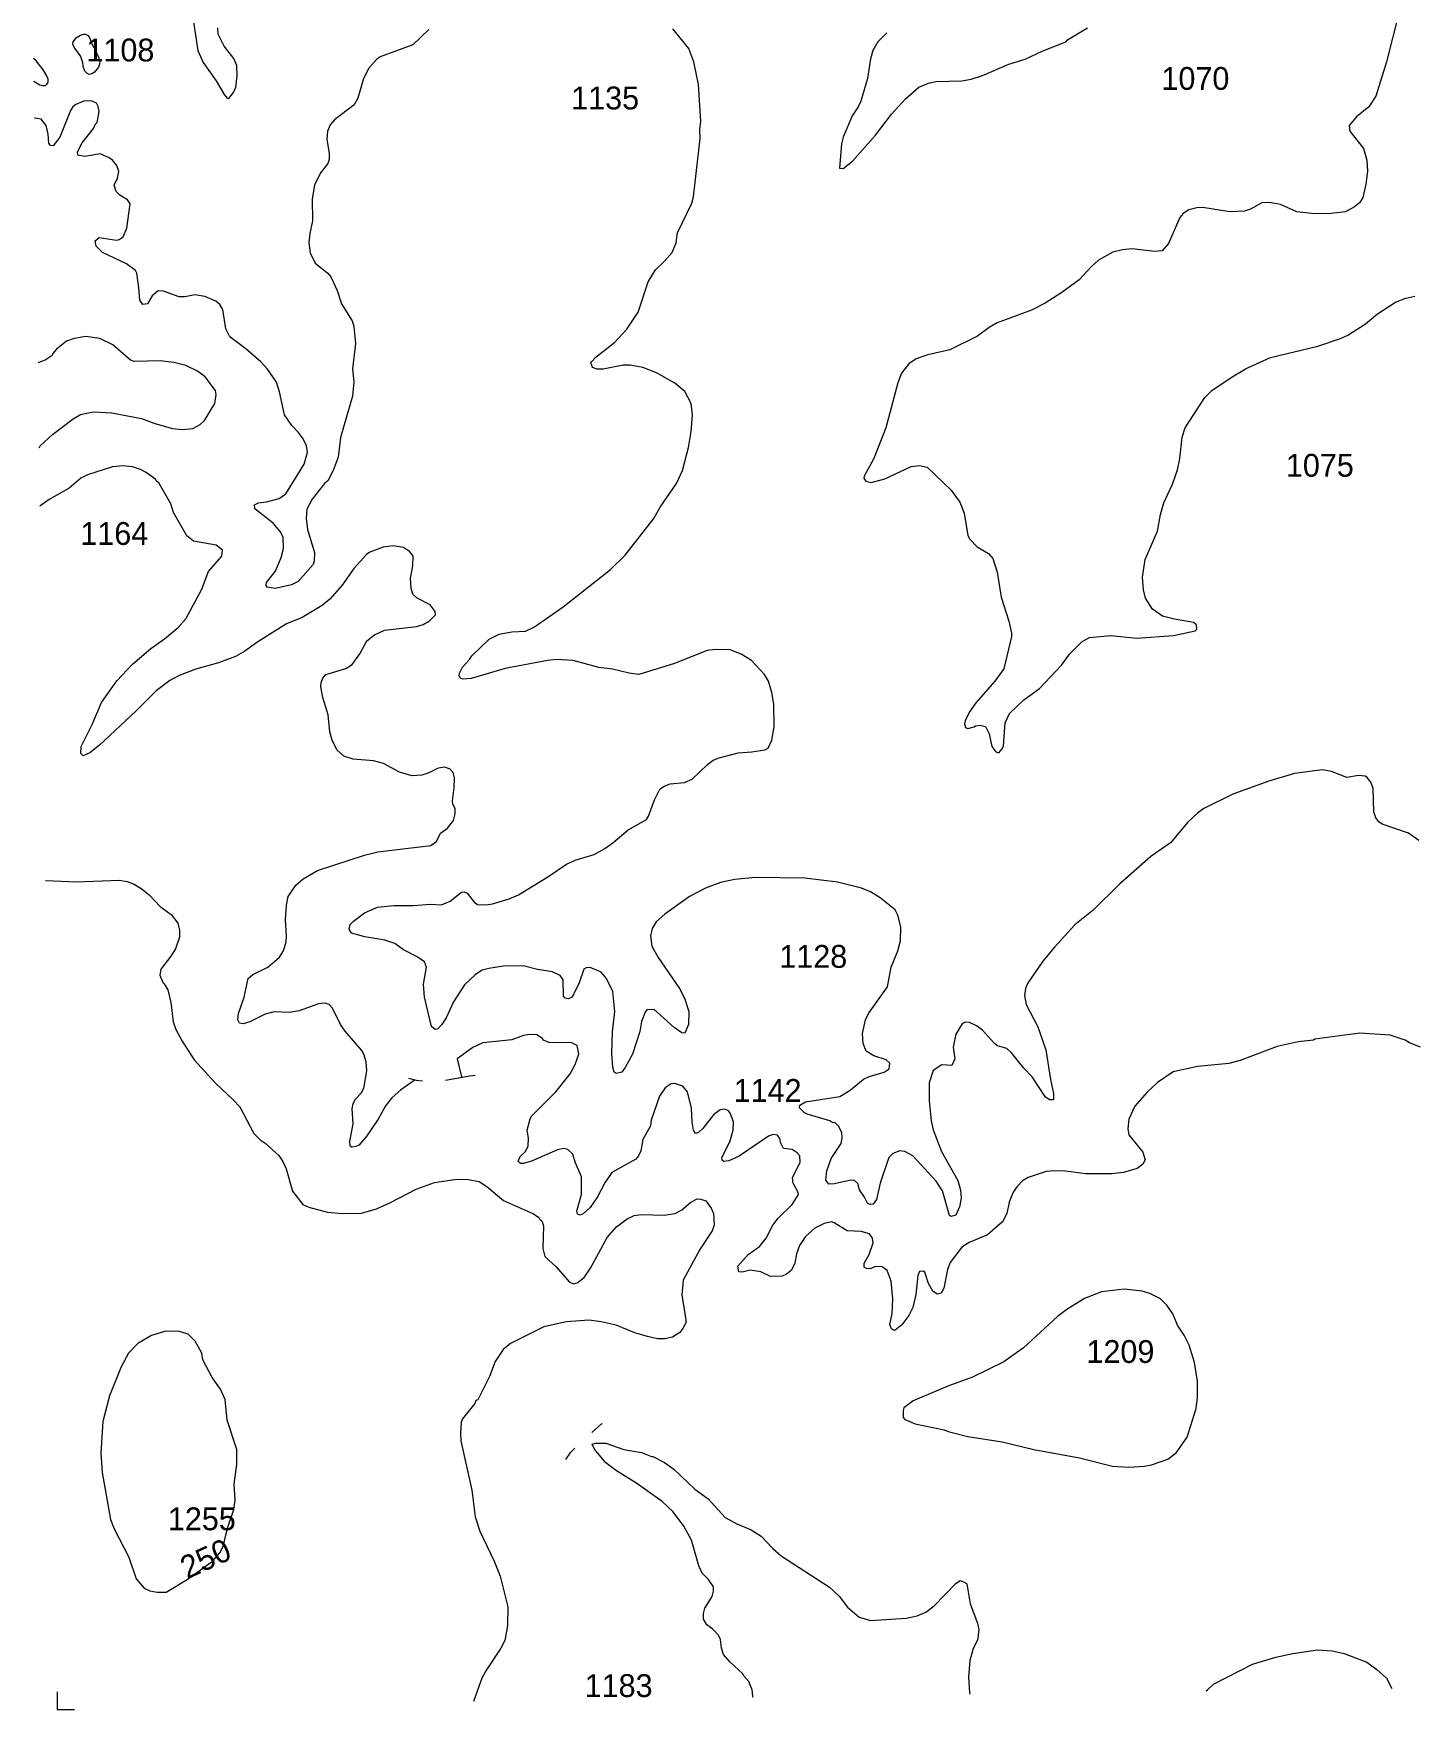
# Model space of a CAD drawing. Header units: kilometres. Extents: x 178.1 to 232.4, y 8228.7 to 8284.8.
# Drawn here: x 178.73 to 188.39, y 8228.73 to 8240.47 of the extents above; entities that cross this region are included whole.
import ezdxf

# ---------------------------------------------------------------- set-up
doc = ezdxf.new("R2010")
doc.units = ezdxf.units.KM
doc.linetypes.add('DGN6', pattern=[0.815095, 0, -0.163019, 0.326038, -0.163019, 0, -0.163019])
for name, color, linetype in [('1', 7, 'Continuous'), ('2', 7, 'Continuous'), ('21', 7, 'Continuous'), ('61', 7, 'Continuous'), ('63', 7, 'Continuous'), ('9', 7, 'Continuous')]:
    doc.layers.add(name, color=color, linetype=linetype)
doc.styles.add('dgn002', font='dgn002.shx')

# ---------------------------------------------------------------- blocks, each defined once
blk = doc.blocks.new('PRCGEO1')
at = {"layer": '63', "color": 132, "linetype": 'Continuous', "lineweight": 0, "true_color": 0x00c3c3, "flags": 128}
blk.add_lwpolyline([(0, 0.1232), (0, 0), (0.1214, 0)], dxfattribs=at)

msp = doc.modelspace()

# ---------------------------------------------------------------- linework, layer by layer
at = {"layer": '1', "color": 5, "linetype": 'Continuous', "lineweight": 13, "flags": 128}
msp.add_lwpolyline([(179.5988, 8229.5459), (179.6606, 8229.5478), (179.8083, 8229.6355), (179.9853, 8229.764), (180.0387, 8229.8224), (180.06, 8229.8656), (180.0904, 8229.9942), (180.1362, 8230.1252), (180.1456, 8230.1905), (180.1382, 8230.3052), (180.1578, 8230.4419), (180.1579, 8230.5457), (180.0888, 8230.7515), (180.0752, 8230.8969), (180.0424, 8230.9686), (179.9838, 8231.0503), (179.9182, 8231.1754), (179.9106, 8231.2217), (179.8648, 8231.3044), (179.8167, 8231.3552), (179.7546, 8231.3736), (179.6575, 8231.3751), (179.5587, 8231.3439), (179.4633, 8231.2879), (179.3974, 8231.2205), (179.3454, 8231.125), (179.2641, 8230.9226), (179.218, 8230.7415), (179.2048, 8230.5225), (179.2131, 8230.386), (179.2729, 8230.0552), (179.2973, 8229.9903), (179.4009, 8229.7927), (179.4521, 8229.64), (179.5068, 8229.5744), (179.5478, 8229.5564), (179.5988, 8229.5459)], dxfattribs=at)
at = {"layer": '2', "color": 3, "linetype": 'Continuous', "lineweight": 0, "flags": 128}
for points in [[(179.8517, 8240.5609), (179.883, 8240.3475), (179.9205, 8240.2633), (180.0125, 8240.1341), (180.0677, 8240.0376), (180.0884, 8240.0138), (180.0999, 8240.0105), (180.133, 8240.0516), (180.1494, 8240.0908), (180.1594, 8240.169), (180.1562, 8240.2416), (180.1355, 8240.2903), (180.0686, 8240.3777), (180.0261, 8240.4601), (180.0228, 8240.5045)], [(188.2973, 8240.6076), (188.2104, 8240.2666), (188.1355, 8240.0277), (188.0869, 8239.9515), (188.0004, 8239.8827), (187.9501, 8239.8223), (187.9546, 8239.7825), (188.0502, 8239.6595), (188.0734, 8239.5791), (188.0766, 8239.5008), (188.0664, 8239.4105), (188.0447, 8239.3169), (188.0244, 8239.2815), (187.9855, 8239.251), (187.9228, 8239.2169), (187.8025, 8239.202), (187.686, 8239.2054), (187.5837, 8239.2168), (187.4674, 8239.2691), (187.3897, 8239.2825), (187.3377, 8239.2792), (187.258, 8239.2346), (187.2168, 8239.2214), (187.1135, 8239.2156), (186.9235, 8239.2462), (186.8819, 8239.2445), (186.8255, 8239.2303), (186.7869, 8239.2042), (186.7629, 8239.1759), (186.6832, 8238.9959), (186.6395, 8238.9439), (186.5889, 8238.9386), (186.4257, 8238.9583), (186.3606, 8238.9501), (186.2935, 8238.9333), (186.1934, 8238.8778), (186.141, 8238.8315), (186.0586, 8238.74), (185.9352, 8238.6506), (185.8194, 8238.5777)], [(179.1414, 8240.3939), (179.1555, 8240.3677), (179.1777, 8240.3222), (179.1848, 8240.306), (179.1959, 8240.2747), (179.1949, 8240.2504), (179.1876, 8240.2306), (179.1596, 8240.1959), (179.1414, 8240.1827), (179.1232, 8240.1794), (179.1067, 8240.1877), (179.0919, 8240.2009), (179.0803, 8240.2339), (179.077, 8240.2636), (179.0688, 8240.2883), (179.0638, 8240.3048), (179.0424, 8240.3345), (179.0275, 8240.356), (179.0143, 8240.3758), (179.0077, 8240.3906), (179.011, 8240.4071), (179.0193, 8240.4187), (179.0341, 8240.4368), (179.0622, 8240.4533), (179.0853, 8240.4616), (179.0968, 8240.4616), (179.11, 8240.4533), (179.1249, 8240.4368), (179.1414, 8240.3939)], [(181.5014, 8240.493), (181.3894, 8240.3858), (181.16, 8240.3021), (181.1361, 8240.2837), (181.0823, 8240.2236), (181.0453, 8240.1507), (181.0037, 8240.0118), (180.9798, 8239.967), (180.8407, 8239.8601), (180.8117, 8239.8263), (180.7911, 8239.7817), (180.7871, 8239.7242), (180.8031, 8239.6285), (180.8046, 8239.5832), (180.7943, 8239.5554), (180.744, 8239.4892), (180.7017, 8239.4026), (180.6846, 8239.3087), (180.6861, 8239.1526), (180.6678, 8239.0654), (180.6616, 8238.9993), (180.6712, 8238.9294), (180.7062, 8238.8577), (180.7952, 8238.7865), (180.8149, 8238.7602), (180.8606, 8238.6653), (180.8906, 8238.5725), (180.9639, 8238.4519), (180.9768, 8238.4141), (180.989, 8238.2934), (180.9661, 8238.1162), (180.9758, 8238.0267), (180.9662, 8237.926), (180.8821, 8237.6349), (180.8673, 8237.4975), (180.8326, 8237.4046), (180.7935, 8237.3326), (180.7718, 8237.3139), (180.685, 8237.2043), (180.6463, 8237.133), (180.6418, 8237.0673), (180.6512, 8236.992), (180.701, 8236.831), (180.6994, 8236.7707), (180.6911, 8236.7453), (180.5872, 8236.6262), (180.5388, 8236.6026), (180.4259, 8236.5784), (180.3687, 8236.5867), (180.3621, 8236.5987), (180.3635, 8236.6195)], [(183.2945, 8237.9581), (183.2253, 8238.0171), (183.0972, 8238.0885), (183.0021, 8238.1254), (182.9124, 8238.1432), (182.8638, 8238.1419), (182.724, 8238.1153), (182.682, 8238.1137), (182.6496, 8238.1262), (182.637, 8238.1609), (182.6735, 8238.2016), (182.8018, 8238.3004), (182.8901, 8238.3954), (182.9674, 8238.514), (183.0378, 8238.7265), (183.0891, 8238.8096), (183.1539, 8238.87), (183.2072, 8238.9314), (183.2336, 8238.9997), (183.2444, 8239.0705), (183.3446, 8239.2783), (183.3556, 8239.3223), (183.4019, 8239.7313), (183.4005, 8239.7927), (183.407, 8239.8504), (183.3904, 8240.1079), (183.3594, 8240.2678), (183.3233, 8240.3601), (183.2104, 8240.4993)], [(184.7103, 8240.47), (184.6465, 8240.4068), (184.6134, 8240.3469), (184.5971, 8240.2883), (184.5739, 8240.1501), (184.5277, 8239.9914), (184.5098, 8239.9526), (184.4684, 8239.8893), (184.4051, 8239.7401), (184.3933, 8239.6938), (184.3792, 8239.5234), (184.4044, 8239.5213), (184.4702, 8239.5723), (184.6299, 8239.7534), (184.742, 8239.8997), (184.8411, 8240.0089), (184.9346, 8240.0906), (185.003, 8240.1185), (185.0537, 8240.1303), (185.2347, 8240.1352), (185.3013, 8240.1454), (185.3809, 8240.171), (185.5659, 8240.2502), (185.6785, 8240.2867), (185.7997, 8240.3423), (185.9643, 8240.4084), (185.9765, 8240.4216), (186.1164, 8240.5055)], [(178.7348, 8240.1315), (178.7767, 8240.1068), (178.7965, 8240.1018), (178.8147, 8240.1018), (178.8262, 8240.1101), (178.8361, 8240.1249), (178.8345, 8240.1464), (178.8246, 8240.1745), (178.7948, 8240.219), (178.7519, 8240.2735), (178.7325, 8240.2916)], [(180.4107, 8237.0347), (180.2834, 8237.1351), (180.2813, 8237.163), (180.3084, 8237.1789), (180.3646, 8237.1854), (180.4524, 8237.208), (180.5006, 8237.2421), (180.6282, 8237.4485), (180.6515, 8237.5329), (180.6451, 8237.5782), (180.6211, 8237.6264), (180.589, 8237.6711), (180.5425, 8237.7195), (180.4918, 8237.7936), (180.4553, 8237.9557), (180.4339, 8238.024), (180.3718, 8238.1155), (180.3252, 8238.1654), (180.2197, 8238.2575), (180.1085, 8238.3421), (180.0798, 8238.3977), (180.0589, 8238.5335), (180.0371, 8238.5684), (180.0093, 8238.5902), (179.9332, 8238.6242), (179.8633, 8238.6356), (179.7932, 8238.6206), (179.7521, 8238.6206), (179.6424, 8238.6599), (179.6053, 8238.6636), (179.5636, 8238.6273), (179.5308, 8238.5721), (179.4985, 8238.5667), (179.4764, 8238.5972), (179.4714, 8238.6844), (179.4565, 8238.788), (179.4476, 8238.8057), (179.3848, 8238.8525), (179.2158, 8238.9324), (179.1712, 8238.9751), (179.1655, 8239.0125), (179.1933, 8239.037), (179.3142, 8239.0176), (179.3324, 8239.0226), (179.3595, 8239.0423), (179.3873, 8239.1025), (179.4089, 8239.273), (179.3911, 8239.3016), (179.3366, 8239.3337), (179.3119, 8239.3589), (179.2972, 8239.4036), (179.3218, 8239.4528), (179.3296, 8239.4988), (179.3163, 8239.5416), (179.2854, 8239.5788), (179.2624, 8239.5952), (179.1992, 8239.6232), (179.0924, 8239.604), (179.0437, 8239.614), (179.0408, 8239.638), (179.0734, 8239.7002), (179.1527, 8239.7998), (179.164, 8239.8274), (179.1773, 8239.8419), (179.1914, 8239.9196), (179.1864, 8239.9539), (179.1734, 8239.9768), (179.1432, 8239.9921), (179.0891, 8239.9936), (179.03, 8239.968), (179.0085, 8239.9518), (178.9907, 8239.9274), (178.9166, 8239.7386), (178.869, 8239.6789), (178.8518, 8239.6824), (178.8398, 8239.6985), (178.8358, 8239.7596), (178.8209, 8239.8223), (178.7865, 8239.865), (178.7439, 8239.8719), (178.7385, 8239.8728)], [(184.997, 8238.2143), (184.9153, 8238.1866), (184.8653, 8238.1517), (184.8141, 8238.0853), (184.7863, 8238.0195), (184.7038, 8237.7034), (184.6201, 8237.4876), (184.5508, 8237.3648), (184.5496, 8237.3508), (184.5639, 8237.3298), (184.6001, 8237.3208), (184.6965, 8237.3461), (184.8799, 8237.4328), (184.9393, 8237.4406), (184.9928, 8237.4286), (185.1621, 8237.2657), (185.2222, 8237.1818), (185.2519, 8237.1056), (185.278, 8236.9492), (185.2907, 8236.9239), (185.3438, 8236.8701), (185.4229, 8236.8241), (185.4519, 8236.7875), (185.4839, 8236.6915), (185.5106, 8236.5163), (185.5646, 8236.3483), (185.5844, 8236.2661), (185.5846, 8236.2413), (185.5299, 8236.0147), (185.4661, 8235.9298), (185.3333, 8235.7771), (185.2898, 8235.7133), (185.2592, 8235.6505), (185.2556, 8235.6295), (185.2617, 8235.6032), (185.2774, 8235.5974), (185.3233, 8235.6086), (185.3325, 8235.6169), (185.3646, 8235.62), (185.4023, 8235.6113), (185.4279, 8235.5591), (185.4452, 8235.4718), (185.473, 8235.4331), (185.4961, 8235.4261), (185.5195, 8235.4545), (185.5271, 8235.4751), (185.5403, 8235.6366), (185.5699, 8235.7025), (185.6705, 8235.7979), (185.7788, 8235.8773), (185.9347, 8236.0412), (185.9934, 8236.1211), (186.0781, 8236.207), (186.1295, 8236.2341), (186.2796, 8236.249), (186.4594, 8236.2309), (186.7179, 8236.2482), (186.87, 8236.2805), (186.8815, 8236.2936), (186.88, 8236.3224), (186.8586, 8236.3392), (186.726, 8236.3624), (186.6404, 8236.3841), (186.5709, 8236.4332), (186.5228, 8236.5098), (186.5096, 8236.569), (186.5016, 8236.6563), (186.5208, 8236.781), (186.6063, 8236.9785), (186.6285, 8237.0957), (186.6513, 8237.1773), (186.7118, 8237.3084), (186.7471, 8237.4092), (186.7631, 8237.4875), (186.7782, 8237.639), (186.8012, 8237.704), (186.9372, 8237.9158), (186.9875, 8237.9645), (187.1297, 8238.0608), (187.2273, 8238.1187), (187.3992, 8238.1964), (187.7304, 8238.2752), (187.8884, 8238.3295), (187.9404, 8238.3536), (188.0645, 8238.4329), (188.1486, 8238.5016), (188.2735, 8238.5843), (188.347, 8238.6122), (188.4089, 8238.6261)], [(185.8194, 8238.5777), (185.7227, 8238.5277), (185.4843, 8238.4398), (185.4271, 8238.4061), (185.346, 8238.3461)], [(178.7716, 8237.5635), (178.7785, 8237.5767), (178.8652, 8237.6573), (179.0094, 8237.7675), (179.0616, 8237.7961), (179.1511, 8237.816), (179.2808, 8237.8096), (179.4899, 8237.7684), (179.5827, 8237.734), (179.707, 8237.6997), (179.7753, 8237.691), (179.8492, 8237.6996), (179.9005, 8237.7261), (179.9301, 8237.7545), (180.0028, 8237.8746), (180.0114, 8237.9367), (180.0064, 8237.9651), (179.9346, 8238.0606), (179.8813, 8238.1007), (179.8003, 8238.1396), (179.7161, 8238.16), (179.6193, 8238.173), (179.4365, 8238.1685), (179.4111, 8238.178), (179.2881, 8238.2854), (179.1972, 8238.3292), (179.0985, 8238.3427), (179.0179, 8238.3293), (178.9641, 8238.3103), (178.8938, 8238.2538), (178.8667, 8238.2245), (178.8621, 8238.2112), (178.813, 8238.1766), (178.7631, 8238.1593)], [(185.346, 8238.3461), (185.1524, 8238.2503), (184.997, 8238.2143)], [(183.3492, 8237.7947), (183.3407, 8237.8741), (183.2945, 8237.9581)], [(183.2361, 8237.3128), (183.2783, 8237.4039), (183.3212, 8237.5652), (183.3408, 8237.6785), (183.3492, 8237.7947)], [(181.3907, 8236.7369), (181.3916, 8236.8078), (181.366, 8236.8382), (181.3238, 8236.8658), (181.2514, 8236.8775), (181.1823, 8236.868), (181.0895, 8236.8333), (181.0654, 8236.8157), (180.9771, 8236.7192), (180.8956, 8236.6018), (180.8091, 8236.5021), (180.7542, 8236.4585), (180.6148, 8236.3755), (180.5054, 8236.3305), (180.3032, 8236.2033), (180.2138, 8236.1388), (180.1483, 8236.1026), (180.028, 8236.0576), (179.8688, 8236.0139), (179.7536, 8235.9695), (179.6865, 8235.9342), (179.5918, 8235.8607), (179.4489, 8235.718), (179.1948, 8235.4804), (179.1274, 8235.4261), (179.0804, 8235.4065), (179.0632, 8235.421), (179.0667, 8235.4715), (179.1441, 8235.6242), (179.2096, 8235.7782), (179.3161, 8235.9309), (179.4265, 8236.0477), (179.5542, 8236.1574), (179.6508, 8236.226), (179.7452, 8236.3057), (179.7996, 8236.3662), (179.9122, 8236.5743), (179.9589, 8236.6967), (180.0522, 8236.8039), (180.0575, 8236.8466), (180.0121, 8236.8826), (179.8531, 8236.9087), (179.8063, 8236.9465), (179.7138, 8237.1109), (179.6938, 8237.1701), (179.6108, 8237.3174), (179.5936, 8237.329), (179.5886, 8237.3412), (179.5218, 8237.3917), (179.4829, 8237.4126), (179.4251, 8237.4305), (179.3594, 8237.4375), (179.2868, 8237.4311), (179.1109, 8237.3748), (179.065, 8237.3501), (178.982, 8237.2807), (178.842, 8237.2006), (178.7775, 8237.1539)], [(181.6226, 8233.5694), (181.5939, 8233.5246), (181.5642, 8233.4937), (181.5465, 8233.4893), (181.5202, 8233.5103), (181.4711, 8233.7157), (181.4648, 8233.8063), (181.4846, 8233.9259), (181.4711, 8233.9624), (181.4195, 8233.9977), (181.3234, 8234.0468), (181.2639, 8234.0911), (181.1941, 8234.1142), (181.0527, 8234.1379), (180.9608, 8234.1623), (180.9448, 8234.1906), (180.9516, 8234.223), (180.9743, 8234.2475), (181.0523, 8234.3064), (181.1421, 8234.3461), (181.2566, 8234.3577), (181.3956, 8234.3579), (181.5125, 8234.3661), (181.5905, 8234.363), (181.652, 8234.3865), (181.7305, 8234.4508), (181.7528, 8234.454), (181.7709, 8234.4432), (181.8196, 8234.3817), (181.843, 8234.3644), (181.9058, 8234.3628), (181.9486, 8234.3693), (182.0639, 8234.4039), (182.1293, 8234.4318), (182.335, 8234.5572), (182.4667, 8234.6463), (182.534, 8234.6768), (182.6605, 8234.7153), (182.7348, 8234.7557), (182.792, 8234.796), (182.8989, 8234.8881), (183.0277, 8234.9599), (183.0419, 8234.9824), (183.0828, 8235.0968), (183.12, 8235.1726), (183.1516, 8235.1943), (183.1931, 8235.2102), (183.292, 8235.2199), (183.3461, 8235.2419), (183.4538, 8235.3458), (183.4947, 8235.3758), (183.5348, 8235.3928), (183.6697, 8235.4274), (183.764, 8235.4328), (183.8553, 8235.4478), (183.8794, 8235.4598), (183.9054, 8235.5165), (183.9205, 8235.6096), (183.9189, 8235.7677), (183.9054, 8235.8488), (183.8825, 8235.9297), (183.853, 8235.9758), (183.7619, 8236.0732), (183.6907, 8236.1169), (183.6118, 8236.1483), (183.5116, 8236.1502), (183.4509, 8236.1429), (183.2222, 8236.0518), (182.9724, 8235.9759), (182.9048, 8235.9837), (182.7888, 8236.0135), (182.6921, 8236.0242), (182.5131, 8236.0725), (182.3963, 8236.0794), (182.3339, 8236.0744), (182.0361, 8236.0182), (181.799, 8235.9475), (181.7392, 8235.9431), (181.7237, 8235.9494), (181.7151, 8235.9666), (181.7167, 8235.9837), (181.7377, 8236.026), (181.7863, 8236.0799), (181.8023, 8236.1063), (181.9257, 8236.2226), (181.9954, 8236.259), (182.0844, 8236.275), (182.1784, 8236.2802), (182.2426, 8236.3096), (182.4427, 8236.4492), (182.7754, 8236.712), (182.8781, 8236.8114), (183.0773, 8237.0682), (183.122, 8237.1471), (183.2361, 8237.3128)], [(180.4805, 8236.9364), (180.4606, 8236.9765), (180.4107, 8237.0347)], [(180.3635, 8236.6195), (180.4268, 8236.6987), (180.4681, 8236.7946), (180.4838, 8236.8587), (180.4805, 8236.9364)], [(181.3773, 8236.579), (181.3726, 8236.6473), (181.3907, 8236.7369)], [(181.5458, 8236.416), (181.5113, 8236.4624), (181.4193, 8236.5105), (181.3891, 8236.5377), (181.3773, 8236.579)], [(181.4051, 8233.1356), (181.3041, 8233.0629), (181.2424, 8233.0093), (181.198, 8232.9545), (181.1466, 8232.8611), (181.0617, 8232.7371), (181.0111, 8232.6793), (180.9913, 8232.668), (180.9632, 8232.6645), (180.9498, 8232.6713), (180.9495, 8232.7031), (180.9708, 8232.8273), (180.9659, 8232.9324), (180.971, 8232.9705), (180.9891, 8232.9998), (181.0285, 8233.0427), (181.0473, 8233.0777), (181.068, 8233.198), (181.0633, 8233.262), (181.0471, 8233.3146), (181.0318, 8233.3422), (180.9158, 8233.4767), (180.883, 8233.5245), (180.828, 8233.6377), (180.8044, 8233.6644), (180.7766, 8233.6729), (180.73, 8233.6679), (180.5937, 8233.6192), (180.5225, 8233.6071), (180.419, 8233.6118), (180.3548, 8233.5958), (180.2481, 8233.542), (180.2021, 8233.5285), (180.1746, 8233.5318), (180.1629, 8233.5554), (180.1695, 8233.5996), (180.2074, 8233.7149), (180.2359, 8233.8451), (180.2684, 8233.8734), (180.3751, 8233.9249), (180.4566, 8233.9943), (180.4839, 8234.0408), (180.5017, 8234.1027), (180.5051, 8234.1414), (180.497, 8234.2599), (180.505, 8234.3588), (180.5173, 8234.42), (180.5705, 8234.4988), (180.6224, 8234.5429), (180.7218, 8234.6027), (181.0506, 8234.71), (181.1446, 8234.7334), (181.5164, 8234.778), (181.5567, 8234.8059), (181.5837, 8234.8636), (181.6321, 8234.8988), (181.6737, 8234.952), (181.6869, 8234.9988), (181.6854, 8235.0377), (181.6704, 8235.068), (181.6672, 8235.0903), (181.6805, 8235.1849), (181.682, 8235.2508), (181.6719, 8235.2886), (181.6524, 8235.3118), (181.6135, 8235.3255), (181.5683, 8235.3192), (181.4976, 8235.2845), (181.4522, 8235.2699), (181.3818, 8235.2664), (181.2964, 8235.2905), (181.1849, 8235.3518), (181.1151, 8235.37), (180.9709, 8235.3816), (180.9056, 8235.4044), (180.8574, 8235.4474), (180.8247, 8235.5143), (180.8079, 8235.5748), (180.7962, 8235.6933), (180.7596, 8235.8135), (180.7458, 8235.8879), (180.7476, 8235.9201), (180.7604, 8235.9493), (180.7812, 8235.9759), (180.9201, 8236.0164), (180.9638, 8236.0461), (181.0177, 8236.1193), (181.0681, 8236.2106), (181.1223, 8236.2539), (181.1905, 8236.2853), (181.4161, 8236.3113), (181.4633, 8236.3259), (181.5064, 8236.3517), (181.5477, 8236.3945), (181.5458, 8236.416)], [(188.4374, 8234.8131), (188.3647, 8234.863), (188.1812, 8234.927), (188.157, 8234.944), (188.1358, 8234.9719), (188.1212, 8235.0145), (188.1174, 8235.1773), (188.1012, 8235.2219), (188.0727, 8235.2567), (188.0604, 8235.2632), (188.0158, 8235.2679), (187.9325, 8235.255), (187.8255, 8235.2956), (187.7623, 8235.3075), (187.5662, 8235.2814), (187.3857, 8235.2281), (187.1344, 8235.1369), (186.9301, 8235.0363), (186.8862, 8235.0041), (186.8202, 8234.9399), (186.698, 8234.796), (186.5603, 8234.6994), (186.3415, 8234.5091), (186.1562, 8234.3255), (186.0263, 8234.2216), (185.8839, 8234.0662), (185.804, 8233.9682), (185.6953, 8233.8102), (185.6813, 8233.775), (185.6751, 8233.7257), (185.6866, 8233.6644), (185.7676, 8233.5062), (185.8248, 8233.3455), (185.8565, 8233.1375), (185.8774, 8233.04), (185.8768, 8232.9952), (185.8525, 8232.9954), (185.8224, 8233.0145), (185.7281, 8233.1572), (185.6697, 8233.2177), (185.5858, 8233.3229), (185.5503, 8233.3553), (185.485, 8233.375), (185.464, 8233.3905), (185.381, 8233.4832), (185.3394, 8233.515), (185.29, 8233.5366), (185.2584, 8233.5393), (185.2381, 8233.5275), (185.1929, 8233.4567), (185.175, 8233.3659), (185.1863, 8233.2826), (185.1648, 8233.2358), (185.0966, 8233.24), (185.0354, 8233.2023), (185.0072, 8233.1157), (185.0067, 8232.989), (185.0201, 8232.8491), (185.0343, 8232.7857), (185.0943, 8232.634), (185.2076, 8232.4303), (185.2271, 8232.3627), (185.2302, 8232.3073), (185.2194, 8232.2466), (185.1926, 8232.1885), (185.1617, 8232.1787), (185.1505, 8232.1848), (185.1007, 8232.3579), (185.0567, 8232.4264), (184.8922, 8232.6025), (184.8364, 8232.6334), (184.8019, 8232.6392), (184.7535, 8232.6194), (184.7252, 8232.5926), (184.6639, 8232.4115), (184.6387, 8232.2967), (184.6149, 8232.2644)], [(178.8153, 8234.5315), (178.8186, 8234.5314), (179.0324, 8234.524), (179.3348, 8234.5354), (179.3882, 8234.5254), (179.4376, 8234.5055), (179.4941, 8234.4719), (179.5455, 8234.4285), (179.62, 8234.3507), (179.6963, 8234.294), (179.7427, 8234.2329), (179.7545, 8234.1848), (179.7547, 8234.1349), (179.7272, 8234.0547), (179.6956, 8234.0013), (179.6255, 8233.9117), (179.6181, 8233.869), (179.6377, 8233.8185), (179.6487, 8233.8096), (179.673, 8233.7659), (179.6935, 8233.6786), (179.7114, 8233.5413), (179.7303, 8233.4896), (179.773, 8233.4074), (179.8583, 8233.2764), (180.0056, 8233.1142), (180.1322, 8232.9958), (180.1769, 8232.9458), (180.2766, 8232.7605), (180.3212, 8232.7146), (180.3559, 8232.6915), (180.4508, 8232.6064), (180.479, 8232.5646), (180.5031, 8232.5133), (180.5461, 8232.3554), (180.6201, 8232.2621), (180.6622, 8232.2441), (180.7924, 8232.21), (180.897, 8232.1999), (181.0295, 8232.2015), (181.1348, 8232.2325), (181.2296, 8232.2733), (181.4122, 8232.3704), (181.5411, 8232.4156), (181.6991, 8232.4402), (181.7768, 8232.4386), (181.855, 8232.4241), (181.9085, 8232.3896), (182.0258, 8232.2912), (182.235, 8232.1982), (182.2727, 8232.1715), (182.2784, 8232.1583), (182.2927, 8232.148), (182.3041, 8232.1143), (182.3011, 8231.9555), (182.3155, 8231.898), (182.3929, 8231.8265), (182.485, 8231.7216), (182.5156, 8231.7061), (182.5419, 8231.713), (182.5899, 8231.7501), (182.6342, 8231.8166), (182.7504, 8232.0311), (182.8161, 8232.106), (182.8902, 8232.1619), (182.9412, 8232.1866), (182.9896, 8232.193), (183.1502, 8232.1868), (183.2285, 8232.1997), (183.2747, 8232.2242), (183.3367, 8232.2797), (183.3819, 8232.3019), (183.4077, 8232.3), (183.4427, 8232.2872), (183.479, 8232.2368), (183.4958, 8232.2006), (183.5008, 8232.1173), (183.4862, 8232.0787), (183.4005, 8231.9464), (183.2847, 8231.7331), (183.2738, 8231.6288), (183.3049, 8231.4373), (183.2822, 8231.394), (183.2592, 8231.366), (183.2079, 8231.3322), (183.1553, 8231.3224), (183.1048, 8231.3225), (183.0338, 8231.3368), (182.9461, 8231.3638), (182.8153, 8231.4164), (182.7086, 8231.4416), (182.6242, 8231.4525), (182.4648, 8231.4408), (182.3069, 8231.4045), (182.0729, 8231.2892)], [(184.4834, 8232.4301), (184.4579, 8232.4333), (184.3437, 8232.407), (184.305, 8232.4049), (184.2829, 8232.4328), (184.2889, 8232.4979), (184.3193, 8232.5849), (184.3912, 8232.6896), (184.3978, 8232.7299), (184.394, 8232.766), (184.3723, 8232.8109), (184.347, 8232.8362), (184.3326, 8232.8357), (184.3101, 8232.8484), (184.1517, 8232.8943), (184.1313, 8232.906), (184.0987, 8232.9389), (184.1006, 8232.9574), (184.1401, 8232.9816), (184.3814, 8233.0197), (184.4542, 8233.0632), (184.5459, 8233.1396), (184.5869, 8233.1599), (184.6928, 8233.1903), (184.7274, 8233.214), (184.7306, 8233.2538), (184.7052, 8233.2754), (184.6204, 8233.305), (184.5666, 8233.3367), (184.5451, 8233.391), (184.5408, 8233.4615), (184.5609, 8233.5561), (184.5815, 8233.6009), (184.7153, 8233.7867), (184.7401, 8233.9241), (184.7879, 8234.0402), (184.8059, 8234.1086), (184.8075, 8234.2087), (184.7874, 8234.2884), (184.7699, 8234.3275), (184.6645, 8234.4103), (184.5948, 8234.4519), (184.5318, 8234.4793), (184.365, 8234.5207), (184.1352, 8234.5486), (183.7882, 8234.5536), (183.6447, 8234.5389), (183.5452, 8234.5174), (183.4398, 8234.4779), (183.3268, 8234.4195), (183.1556, 8234.2976), (183.0954, 8234.242), (183.0665, 8234.1954), (183.0547, 8234.1456), (183.064, 8234.0733), (183.1084, 8233.9927), (183.2588, 8233.7767), (183.2937, 8233.707), (183.323, 8233.6154), (183.3199, 8233.5239), (183.2943, 8233.4627), (183.2752, 8233.4655), (183.2216, 8233.5017), (183.0816, 8233.6294), (183.0302, 8233.6265), (183.0171, 8233.6102), (182.9927, 8233.5445), (182.9793, 8233.4752), (182.9279, 8233.3162), (182.8778, 8233.2218), (182.853, 8233.1902), (182.8135, 8233.1808), (182.8002, 8233.1901), (182.7914, 8233.2244), (182.7829, 8233.3184), (182.7894, 8233.4733), (182.8044, 8233.6139), (182.7913, 8233.7537), (182.7457, 8233.8452), (182.7096, 8233.8896), (182.6317, 8233.923), (182.6046, 8233.9215), (182.5888, 8233.911), (182.5557, 8233.8156), (182.518, 8233.7373), (182.5005, 8233.7133), (182.4795, 8233.7045), (182.4558, 8233.7074), (182.4456, 8233.7223), (182.4432, 8233.8374), (182.4226, 8233.8669), (182.3677, 8233.8934), (182.2637, 8233.908), (182.1626, 8233.9346), (182.0244, 8233.9329)], [(182.0244, 8233.9329), (181.9224, 8233.9166), (181.8756, 8233.9031), (181.8296, 8233.875), (181.7508, 8233.8008)], [(181.7508, 8233.8008), (181.6738, 8233.6812), (181.6226, 8233.5694)], [(182.5396, 8232.2163), (182.5708, 8232.3361), (182.5708, 8232.4575), (182.5281, 8232.5588), (182.5113, 8232.6145), (182.4765, 8232.6488), (182.4483, 8232.654), (182.4023, 8232.6457), (182.2206, 8232.5666), (182.164, 8232.5493), (182.1431, 8232.5508), (182.128, 8232.567), (182.1419, 8232.5987), (182.1779, 8232.6329), (182.1984, 8232.6733), (182.2004, 8232.7277), (182.1907, 8232.784), (182.2124, 8232.8621), (182.2245, 8232.8837), (182.3914, 8233.0526), (182.4911, 8233.1771), (182.5259, 8233.2428), (182.5525, 8233.3159), (182.5406, 8233.3769), (182.5025, 8233.395), (182.3422, 8233.3967), (182.3063, 8233.4146), (182.2983, 8233.4265), (182.2585, 8233.4504), (182.2069, 8233.454), (182.1646, 8233.4471), (182.0835, 8233.4156), (181.8802, 8233.3949), (181.8105, 8233.3635), (181.6996, 8233.282), (181.7297, 8233.1561)], [(188.4499, 8233.3655), (188.3726, 8233.3942), (188.3413, 8233.413), (188.236, 8233.4491), (188.0231, 8233.464), (187.7097, 8233.4211), (187.6983, 8233.4147), (187.5923, 8233.401), (187.446, 8233.3684), (187.1856, 8233.2712), (187.1066, 8233.2499), (186.8866, 8233.2302), (186.7169, 8233.1927), (186.6069, 8233.1183), (186.5338, 8233.0503), (186.4487, 8232.951), (186.4049, 8232.8595), (186.3994, 8232.7935), (186.4068, 8232.7503), (186.5028, 8232.6298), (186.5192, 8232.575), (186.5037, 8232.5444), (186.4633, 8232.5149), (186.3679, 8232.4865), (186.2849, 8232.4781), (186.1025, 8232.4781), (185.9649, 8232.4961), (185.8866, 8232.4994), (185.8273, 8232.4944), (185.6999, 8232.4515), (185.6615, 8232.4277), (185.623, 8232.3896), (185.5947, 8232.3481), (185.5668, 8232.2796), (185.5501, 8232.1998), (185.5202, 8232.1404), (185.4146, 8232.0493), (185.2873, 8231.9958), (185.2362, 8231.9648), (185.1531, 8231.8569), (185.1349, 8231.8068), (185.1108, 8231.6771), (185.0903, 8231.6419)], [(184.9281, 8231.7653), (184.9129, 8231.633), (184.8916, 8231.5404), (184.8637, 8231.4856), (184.8155, 8231.4207), (184.7697, 8231.382), (184.7574, 8231.3818), (184.7428, 8231.3914), (184.7324, 8231.4222), (184.7484, 8231.4994), (184.7535, 8231.6023), (184.7417, 8231.7258), (184.7122, 8231.7993), (184.6784, 8231.8262), (184.631, 8231.8278), (184.5937, 8231.8114), (184.5679, 8231.8134), (184.5519, 8231.824), (184.5511, 8231.8508), (184.5864, 8231.9122), (184.6151, 8231.9931), (184.6094, 8232.0266), (184.5887, 8232.0563), (184.5295, 8232.0746), (184.4331, 8232.0774), (184.3425, 8232.1351), (184.3236, 8232.1402), (184.2722, 8232.1287), (184.207, 8232.0961), (184.1412, 8232.0385), (184.0986, 8231.9749), (184.0771, 8231.9174), (184.0654, 8231.8509), (184.0425, 8231.8022), (184.0082, 8231.7756), (183.9765, 8231.7606), (183.895, 8231.7588), (183.8284, 8231.79), (183.7523, 8231.8031), (183.6974, 8231.7885), (183.6729, 8231.7914), (183.6661, 8231.8295), (183.7384, 8231.9122), (183.8172, 8231.9683), (183.8649, 8232.0277), (183.9127, 8232.1178), (183.9491, 8232.1674), (184.0468, 8232.262), (184.0912, 8232.3329), (184.0894, 8232.346), (184.0534, 8232.4119), (184.0489, 8232.4503), (184.1032, 8232.5594), (184.1001, 8232.6025), (184.0824, 8232.6254), (184.0478, 8232.6487), (183.9876, 8232.6551), (183.9688, 8232.6923), (183.9618, 8232.7259), (183.9454, 8232.7474), (183.9147, 8232.7529), (183.8817, 8232.7416), (183.6757, 8232.6011), (183.6025, 8232.5674), (183.5685, 8232.564), (183.5571, 8232.5736), (183.5555, 8232.5919), (183.6105, 8232.7021), (183.6341, 8232.7832), (183.6355, 8232.8425), (183.6136, 8232.9022), (183.6008, 8232.9191), (183.5761, 8232.9302), (183.5431, 8232.9263), (183.495, 8232.8918), (183.4217, 8232.7941), (183.3921, 8232.7678), (183.3698, 8232.7597), (183.3549, 8232.7829), (183.3461, 8232.8386), (183.3427, 8232.9372), (183.313, 8233.0523), (183.2813, 8233.0908), (183.2259, 8233.11), (183.1996, 8233.1083), (183.157, 8233.0803), (183.1181, 8233.0209), (183.0596, 8232.8543), (183.0546, 8232.8145), (183.0017, 8232.7187), (182.9859, 8232.6391), (182.9715, 8232.6037), (182.9515, 8232.5796), (182.7847, 8232.4857), (182.7342, 8232.4144)], [(182.7342, 8232.4144), (182.6831, 8232.3157), (182.631, 8232.2421), (182.5821, 8232.1971), (182.5623, 8232.1872)], [(184.52, 8232.3663), (184.5064, 8232.4103), (184.4834, 8232.4301)], [(184.6149, 8232.2644), (184.5944, 8232.2629), (184.5738, 8232.2715), (184.5543, 8232.3144), (184.52, 8232.3663)], [(182.5623, 8232.1872), (182.5443, 8232.1955), (182.5396, 8232.2163)], [(184.9643, 8231.795), (184.9393, 8231.7943), (184.9281, 8231.7653)], [(185.0903, 8231.6419), (185.0629, 8231.6355), (185.032, 8231.6564), (185.002, 8231.7094), (184.9776, 8231.789), (184.9643, 8231.795)], [(186.4048, 8230.4231), (186.5154, 8230.4285), (186.5647, 8230.439), (186.6785, 8230.4797), (186.738, 8230.5237), (186.8141, 8230.633), (186.8779, 8230.8334), (186.8866, 8230.9095), (186.8866, 8231.0239), (186.8653, 8231.1552), (186.8273, 8231.2781), (186.7941, 8231.3479), (186.7462, 8231.4167), (186.715, 8231.496), (186.6725, 8231.5565), (186.6279, 8231.6018), (186.5524, 8231.6402), (186.4982, 8231.6566), (186.3738, 8231.6698), (186.2151, 8231.6501), (186.096, 8231.6036), (185.9721, 8231.527), (185.906, 8231.4773), (185.6669, 8231.2591), (185.5303, 8231.1597), (185.3101, 8231.0536), (185.1386, 8230.99), (184.8944, 8230.8876), (184.8302, 8230.8392), (184.8244, 8230.8186), (184.8258, 8230.7694), (184.8374, 8230.7553), (184.9088, 8230.7265), (185.113, 8230.6844), (185.1393, 8230.6723), (185.2787, 8230.6382), (185.5173, 8230.5999), (185.7392, 8230.5471), (186.061, 8230.4878), (186.2916, 8230.4287), (186.4048, 8230.4231)], [(182.0729, 8231.2892), (182.0216, 8231.2472), (181.9655, 8231.1636), (181.9259, 8231.0582), (181.8447, 8230.8949), (181.8322, 8230.8894)], [(181.8322, 8230.8894), (181.823, 8230.8695), (181.7385, 8230.762)], [(181.7385, 8230.762), (181.7283, 8230.7375), (181.7232, 8230.6599), (181.7265, 8230.6065), (181.8042, 8230.2616), (181.8261, 8230.0757), (181.8584, 8229.9739), (181.9588, 8229.7632), (182.0011, 8229.6591), (182.0556, 8229.4438), (182.0524, 8229.3135), (182.0342, 8229.2074), (182.0071, 8229.1534), (181.901, 8228.9967), (181.8737, 8228.9455), (181.8171, 8228.7878), (181.8149, 8228.7817)], [(183.7735, 8228.8097), (183.7724, 8228.8187), (183.7672, 8228.8625), (183.7432, 8228.9204), (183.7067, 8228.9626), (183.7027, 8228.9756), (183.6106, 8229.0598), (183.567, 8229.1091), (183.5519, 8229.1549), (183.545, 8229.2156), (183.5318, 8229.2452), (183.4909, 8229.288), (183.4505, 8229.3172), (183.427, 8229.358), (183.4268, 8229.3984), (183.4348, 8229.4339), (183.4862, 8229.5176), (183.4959, 8229.5538), (183.4958, 8229.5852), (183.4613, 8229.6353), (183.4173, 8229.681), (183.3924, 8229.7303), (183.3413, 8229.9113), (183.2887, 8230.0101), (183.2131, 8230.1088), (183.1375, 8230.183), (182.9593, 8230.3085), (182.8155, 8230.3963), (182.7416, 8230.454), (182.6635, 8230.5485), (182.6455, 8230.5844), (182.667, 8230.5906), (182.7413, 8230.5916), (182.8672, 8230.5474), (182.9911, 8230.5252), (183.061, 8230.4967), (183.072, 8230.4973), (183.1535, 8230.4551), (183.2192, 8230.409), (183.3652, 8230.2686), (183.4592, 8230.2004), (183.5784, 8230.0701), (183.6585, 8230.0264), (183.7592, 8229.9827), (183.8311, 8229.9386), (183.9113, 8229.8524), (183.971, 8229.8021), (184.309, 8229.5827), (184.377, 8229.5178), (184.436, 8229.4409), (184.5172, 8229.3721), (184.5948, 8229.3493), (184.8466, 8229.3652), (184.9227, 8229.3805), (184.9828, 8229.407), (185.0429, 8229.4512), (185.1928, 8229.6086), (185.2251, 8229.6285), (185.2603, 8229.6156), (185.2702, 8229.6062), (185.2949, 8229.4649), (185.3467, 8229.3304), (185.3542, 8229.2831), (185.3444, 8229.2114), (185.3149, 8229.1515), (185.2916, 8229.0686), (185.2819, 8228.9514), (185.2901, 8228.8437), (185.291, 8228.8312)], [(186.9486, 8228.8546), (186.9568, 8228.8627), (186.998, 8228.9035), (187.2712, 8229.0426), (187.4364, 8229.0905), (187.5538, 8229.1174), (187.7278, 8229.1417), (187.83, 8229.1367), (187.9137, 8229.1168), (188.0723, 8229.0556), (188.1428, 8229.005), (188.2111, 8228.9446), (188.2463, 8228.8766), (188.2482, 8228.8729)]]:
    msp.add_lwpolyline(points, dxfattribs=at)
at = {"layer": '9', "color": 34, "linetype": 'DGN6', "lineweight": 13, "true_color": 0xad3c13, "flags": 128}
for points in [[(181.3591, 8233.1472), (181.413, 8233.1342), (181.5059, 8233.1248), (181.5991, 8233.1305), (181.7889, 8233.164), (181.8258, 8233.1678)], [(182.4623, 8230.4768), (182.4961, 8230.5287), (182.6152, 8230.6404), (182.712, 8230.726), (182.7183, 8230.7276)]]:
    msp.add_lwpolyline(points, dxfattribs=at)

# ---------------------------------------------------------------- block references
at = {"color": 132, "linetype": 'Continuous', "lineweight": 0, "true_color": 0x00c3c3}
msp.add_blockref('PRCGEO1', (178.8988, 8228.725), dxfattribs=at)

# ---------------------------------------------------------------- texts
at = {"layer": '21', "color": 7, "linetype": 'Continuous', "lineweight": 0, "style": 'dgn002'}
for s, p in [('1108', (179.1034, 8240.2702)), ('1135', (182.499, 8239.9341)), ('1075', (187.5059, 8237.361)), ('1164', (179.0603, 8236.8833)), ('1128', (183.957, 8233.9206)), ('1209', (186.1089, 8231.1525)), ('1255', (179.6736, 8229.9806)), ('1183', (182.5934, 8228.8123))]:
    msp.add_text(s, height=0.16, dxfattribs=at).set_placement(p)
at = {"layer": '21', "color": 6, "linetype": 'Continuous', "lineweight": 13, "true_color": 0xf000f0, "style": 'dgn002'}
for s, p in [('1070', (186.6342, 8240.0711)), ('1142', (183.637, 8232.9815))]:
    msp.add_text(s, height=0.16, dxfattribs=at).set_placement(p)
at = {"layer": '61', "color": 212, "linetype": 'Continuous', "lineweight": 0, "true_color": 0xd200d2, "style": 'dgn002'}
msp.add_text('250', height=0.16, rotation=24.59978, dxfattribs=at).set_placement((179.8083, 8229.6354))

doc.saveas('drawing.dxf')
